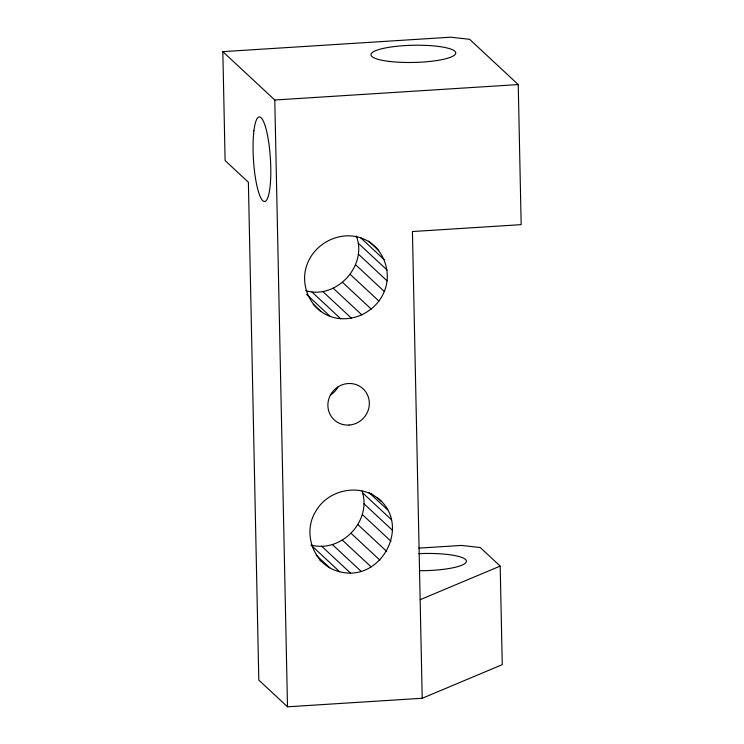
<?xml version="1.0" encoding="UTF-8"?>
<svg xmlns="http://www.w3.org/2000/svg" width="744" height="744" viewBox="0 0 744 744"><rect width="100%" height="100%" fill="white"/><g stroke="black" fill="none" stroke-linecap="round" stroke-linejoin="round"><path stroke-width="1.12" d="M376.966 497.411C412.39 524.111 381.598 582.989 339.627 571.718L310.946 545.017C341.282 553.285 372.288 520.893 362.03 491.068M305.71 290.644C336.214 299.879 367.769 265.813 356.367 236.062M384.304 291.462C392.786 271.234 382.602 245.725 361.686 238.201C340.566 230.463 315.819 242.507 307.588 263.162C299.107 283.38 309.29 308.89 330.206 316.414C351.326 324.152 376.083 312.108 384.304 291.462L355.613 264.752M420.146 599.692L500.191 566.1L502.256 664.671L422.211 698.263L287.5 706.8L258.81 680.1L248.384 182.243L225.116 160.583L222.828 51.643L450.734 37.2L469.594 39.302L518.233 84.574L521.172 224.651L412.436 231.533L422.211 698.263M222.828 51.643L274.787 100.003L518.233 84.574M418.844 548.123L461.382 545.426L480.243 547.528L500.191 566.1M381.179 501.335C362.57 482.298 328.504 488.594 315.791 511.286C301.906 533.243 313.819 565.812 339.627 571.718M368.633 241.093L378.761 250.514M360.58 237.671L384.202 259.665M358.348 243.307L387.038 270.007M358.385 254.15L387.066 280.851M350.238 274.397L378.919 301.097M342.612 282.413L371.293 309.113M333.256 288.263L361.937 314.963M322.812 291.546L351.493 318.246M311.987 292.039L340.668 318.739M306.584 294.419L330.206 316.414M313.224 304.352L320.813 311.42M371.051 493.337L372.744 494.909M369.015 492.537L387.578 509.817M362.821 493.058L391.502 519.758M363.993 503.79L392.683 530.491M362.347 514.578L391.037 541.279M357.985 524.687L386.675 551.388M351.214 533.439L379.896 560.139M342.482 540.218L371.172 566.919M332.401 544.58L361.082 571.28M321.641 546.217L350.322 572.917M316.219 555.201L329.722 567.765M319.594 559.767L321.278 561.339M274.787 100.003L287.5 706.8M338.092 386.834A21.195 20.321 -47.1 0 1 330.662 394.906M418.826 553.657A42.389 8.593 -1.2 0 1 466.395 561.078A42.389 8.593 -1.2 0 1 420.332 570.722M389.066 61.389A42.389 8.593 -1.2 0 0 455.588 53.754A42.389 8.593 -1.2 0 0 395.445 46.426A42.389 8.593 -1.2 0 0 389.066 61.389M349.038 425.047A21.195 20.321 -47.1 0 0 366.336 392.776A21.195 20.321 -47.1 0 0 330.438 395.055A21.195 20.321 -47.1 0 0 349.038 425.047M253.909 130.832A42.389 8.491 86.4 0 0 262.66 200.61A42.389 8.491 86.4 0 0 269.254 146.317A42.389 8.491 86.4 0 0 253.909 130.832"/></g></svg>
